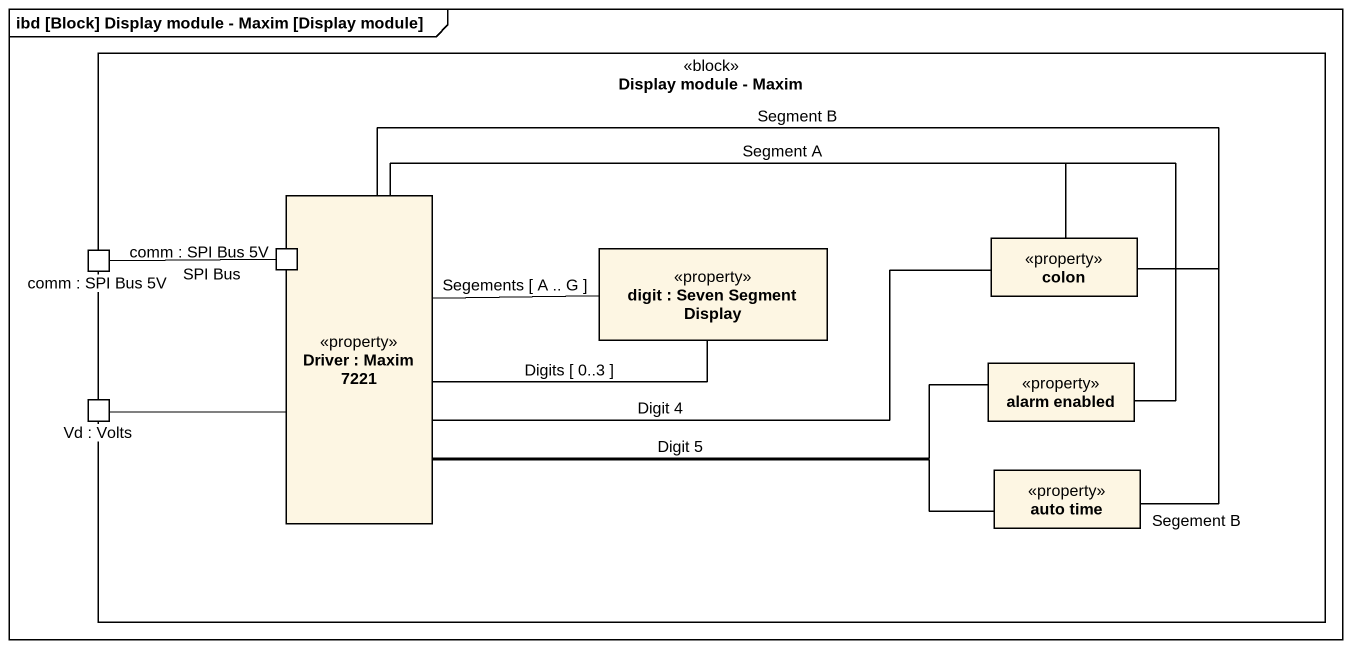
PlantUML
@startuml
mainframe ibd [Block] Display module - Maxim [Display module]
rectangle "Display module - Maxim" as Display_module_Maxim <<block>> {
  port "comm : SPI Bus 5V" as comm
  rectangle "Driver : Maxim 7221" as Driver <<property>> {
    port "comm : SPI Bus 5V" as comm_2
  }
  rectangle "digit : Seven Segment Display" as digit <<property>>
  rectangle colon <<property>>
  rectangle "alarm enabled" as alarm_enabled <<property>>
  port "Vd : Volts" as Vd
  rectangle "auto time" as auto_time <<property>>
}
comm -right- comm_2 : SPI Bus
Driver -right- digit : Segements [ A .. G ]
Driver -right- digit : Digits [ 0..3 ]
Driver -right- colon
Driver -right- colon : Digit 4
Driver -right- colon
Driver -right- alarm_enabled : Segment A
Driver -right- alarm_enabled : Digit 5
Driver -right- "Segement B" auto_time : Segment B
Driver -right- auto_time
Vd -right- Driver
@enduml
